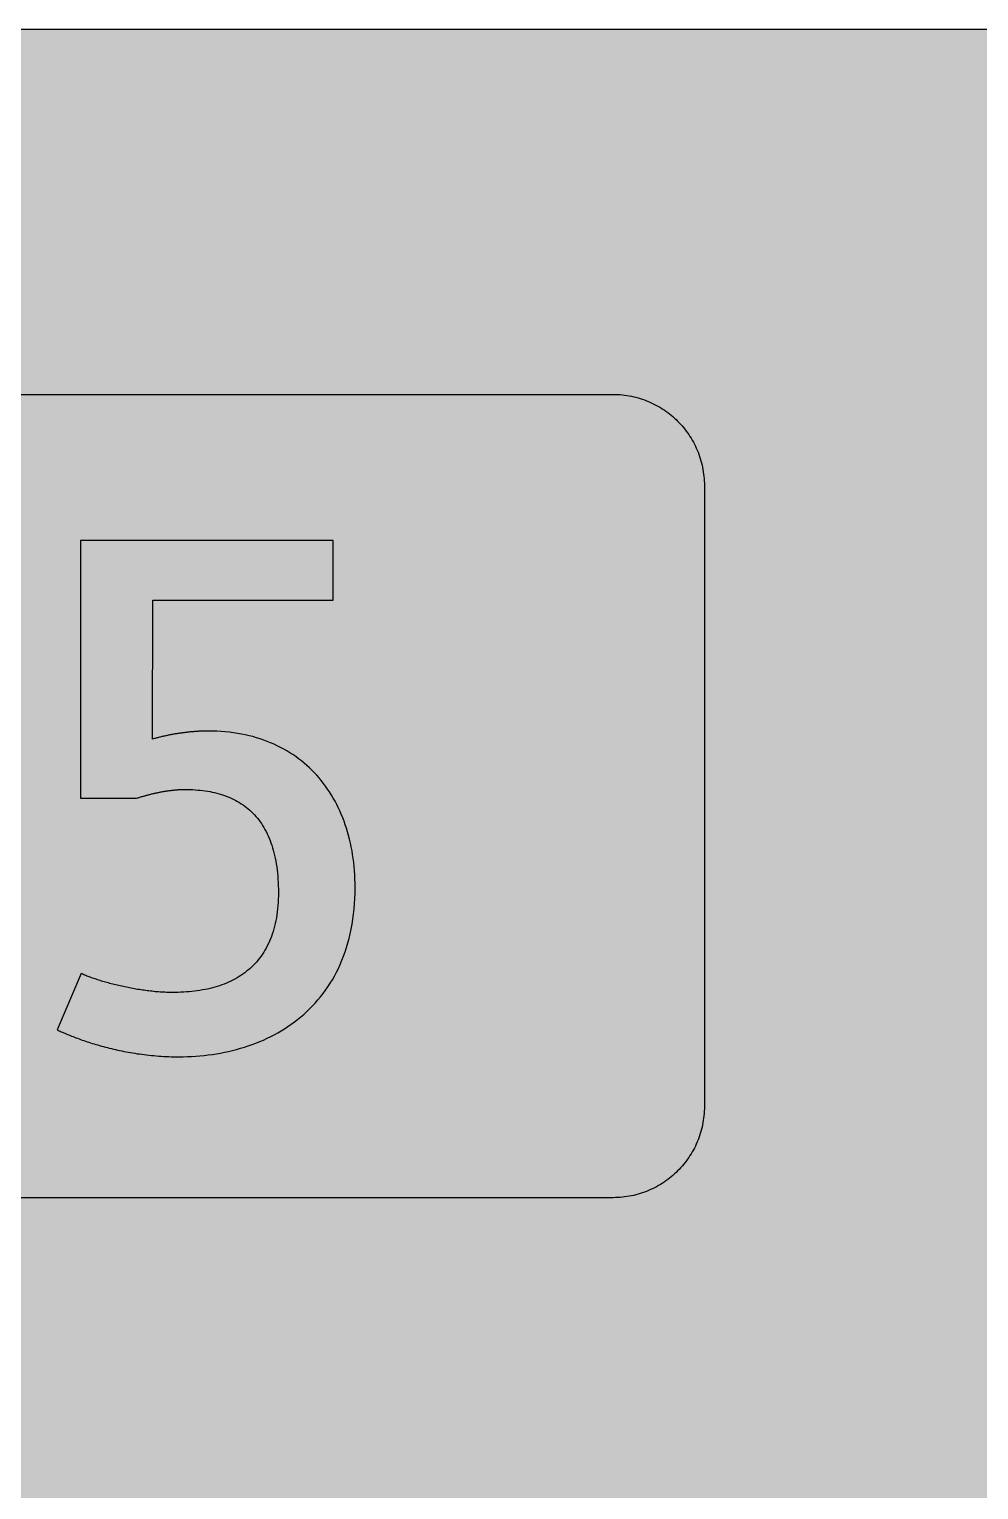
# Model space of a CAD drawing. Header units: millimetres. Extents: x 0 to 183, y 0 to 141.
# Drawn here: x 91.8 to 137.7, y 70.6 to 141.2 of the extents above; entities that cross this region are included whole.
import ezdxf

# ---------------------------------------------------------------- set-up
doc = ezdxf.new("R2010")
doc.units = ezdxf.units.MM

msp = doc.modelspace()

# ---------------------------------------------------------------- hatches: boundary and pattern name
for color, points in [(254, [(14.1633, 0.0536), (13.9878, 0.0533), (13.8125, 0.0559), (13.6373, 0.061), (13.462, 0.0686), (13.2893, 0.0787), (13.114, 0.0914), (12.9413, 0.1041), (12.7686, 0.1219), (12.5959, 0.1397), (12.4231, 0.16), (12.2504, 0.1829), (12.0777, 0.2057), (11.9075, 0.2337), (11.7373, 0.2616), (11.5672, 0.2921), (11.397, 0.3251), (11.2268, 0.3607), (11.0592, 0.3988), (10.8915, 0.4369), (10.7239, 0.4775), (10.5562, 0.5207), (10.3886, 0.5664), (10.2235, 0.6121), (10.0584, 0.6629), (9.8933, 0.7137), (9.7307, 0.7671), (9.5682, 0.8204), (9.4056, 0.8788), (9.2431, 0.9373), (9.083, 0.9982), (8.923, 1.0617), (8.763, 1.1252), (8.6055, 1.1938), (8.4455, 1.2624), (8.2906, 1.331), (8.1331, 1.4046), (7.9781, 1.4783), (7.8232, 1.5545), (7.6708, 1.6332), (7.5184, 1.7145), (7.366, 1.7958), (7.2161, 1.8796), (7.0663, 1.966), (6.919, 2.0523), (6.7716, 2.1438), (6.6243, 2.2352), (6.4795, 2.3266), (6.3348, 2.4232), (6.19, 2.5197), (6.0477, 2.6187), (5.908, 2.7178), (5.7683, 2.8194), (5.6286, 2.9235), (5.4915, 3.0302), (5.3543, 3.1369), (5.2197, 3.2461), (5.0851, 3.3579), (4.953, 3.4722), (4.8209, 3.5865), (4.6914, 3.7033), (4.5644, 3.8202), (4.4348, 3.9395), (4.3104, 4.0615), (4.1859, 4.1859), (4.0615, 4.3104), (3.9395, 4.4348), (3.8202, 4.5618), (3.7033, 4.6914), (3.5865, 4.8209), (3.4722, 4.953), (3.3579, 5.0851), (3.2487, 5.2197), (3.1369, 5.3543), (3.0302, 5.4915), (2.9235, 5.6286), (2.8194, 5.7683), (2.7178, 5.908), (2.6187, 6.0477), (2.5197, 6.19), (2.4232, 6.3348), (2.3266, 6.477), (2.2352, 6.6243), (2.1438, 6.7691), (2.0523, 6.919), (1.966, 7.0663), (1.8796, 7.2161), (1.7958, 7.366), (1.7145, 7.5184), (1.6332, 7.6708), (1.5545, 7.8232), (1.4783, 7.9781), (1.4046, 8.1331), (1.331, 8.2906), (1.2598, 8.4455), (1.1913, 8.603), (1.1252, 8.763), (1.0592, 8.923), (0.9982, 9.083), (0.9373, 9.2431), (0.8763, 9.4056), (0.8204, 9.5682), (0.7645, 9.7307), (0.7112, 9.8933), (0.6604, 10.0584), (0.6121, 10.2235), (0.5639, 10.3911), (0.5207, 10.5562), (0.4775, 10.7239), (0.4343, 10.8915), (0.3962, 11.0592), (0.3607, 11.2268), (0.3251, 11.397), (0.2921, 11.5672), (0.2616, 11.7373), (0.2311, 11.9075), (0.2057, 12.0802), (0.1803, 12.2504), (0.1575, 12.4231), (0.1372, 12.5959), (0.1194, 12.7686), (0.1041, 12.9413), (0.0889, 13.1166), (0.0787, 13.2893), (0.0686, 13.4645), (0.061, 13.6373), (0.0559, 13.8125), (0.0508, 13.9878), (0.0508, 14.163), (0.0522, 127.0536), (0.0508, 127.2286), (0.0559, 127.4039), (0.061, 127.5766), (0.0686, 127.7518), (0.0787, 127.9271), (0.0889, 128.0998), (0.1041, 128.2725), (0.1194, 128.4478), (0.1372, 128.6205), (0.1575, 128.7907), (0.1803, 128.9634), (0.2057, 129.1361), (0.2311, 129.3063), (0.2616, 129.4765), (0.2921, 129.6467), (0.3251, 129.8169), (0.3607, 129.987), (0.3962, 130.1547), (0.4343, 130.3249), (0.4775, 130.49), (0.5207, 130.6576), (0.5639, 130.8252), (0.6121, 130.9903), (0.6604, 131.1554), (0.7112, 131.3205), (0.7645, 131.4831), (0.8204, 131.6482), (0.8763, 131.8082), (0.9373, 131.9708), (0.9982, 132.1308), (1.0592, 132.2934), (1.1252, 132.4508), (1.1913, 132.6109), (1.2598, 132.7683), (1.331, 132.9258), (1.4046, 133.0808), (1.4783, 133.2357), (1.5545, 133.3906), (1.6332, 133.543), (1.7145, 133.6954), (1.7958, 133.8478), (1.8796, 133.9977), (1.966, 134.1476), (2.0523, 134.2974), (2.1438, 134.4447), (2.2352, 134.5895), (2.3266, 134.7368), (2.4232, 134.8791), (2.5197, 135.0239), (2.6187, 135.1661), (2.7178, 135.3058), (2.8194, 135.4455), (2.9235, 135.5852), (3.0302, 135.7224), (3.1369, 135.8595), (3.2487, 135.9941), (3.3579, 136.1288), (3.4722, 136.2608), (3.5865, 136.3929), (3.7033, 136.5225), (3.8202, 136.652), (3.9395, 136.779), (4.0615, 136.9035), (4.1859, 137.0305), (4.3104, 137.1524), (4.4348, 137.2743), (4.5644, 137.3937), (4.6914, 137.5131), (4.8209, 137.6274), (4.953, 137.7442), (5.0851, 137.856), (5.2197, 137.9677), (5.3543, 138.0769), (5.4915, 138.1836), (5.6286, 138.2903), (5.7683, 138.3944), (5.908, 138.496), (6.0477, 138.5976), (6.19, 138.6942), (6.3348, 138.7932), (6.4795, 138.8872), (6.6243, 138.9812), (6.7716, 139.0726), (6.919, 139.1615), (7.0663, 139.2479), (7.2161, 139.3342), (7.366, 139.4181), (7.5184, 139.5019), (7.6708, 139.5806), (7.8232, 139.6594), (7.9781, 139.7356), (8.1331, 139.8092), (8.2906, 139.8829), (8.4455, 139.954), (8.6055, 140.0226), (8.763, 140.0886), (8.923, 140.1547), (9.083, 140.2182), (9.2431, 140.2791), (9.4056, 140.3375), (9.5682, 140.3934), (9.7307, 140.4493), (9.8933, 140.5026), (10.0584, 140.5534), (10.2235, 140.6017), (10.3886, 140.65), (10.5562, 140.6957), (10.7239, 140.7389), (10.8915, 140.7795), (11.0592, 140.8176), (11.2268, 140.8557), (11.397, 140.8887), (11.5672, 140.9217), (11.7373, 140.9522), (11.9075, 140.9827), (12.0777, 141.0081), (12.2504, 141.0335), (12.4231, 141.0564), (12.5959, 141.0767), (12.7686, 141.0945), (12.9413, 141.1097), (13.114, 141.1249), (13.2893, 141.1376), (13.462, 141.1453), (13.6373, 141.1529), (13.8125, 141.158), (13.9878, 141.163), (14.163, 141.163), (169.3855, 141.1647), (169.5602, 141.163), (169.7355, 141.158), (169.9108, 141.1529), (170.0835, 141.1453), (170.2587, 141.1376), (170.4315, 141.1249), (170.6067, 141.1097), (170.7794, 141.0945), (170.9522, 141.0767), (171.1249, 141.0564), (171.2976, 141.0335), (171.4678, 141.0081), (171.6405, 140.9827), (171.8107, 140.9522), (171.9809, 140.9217), (172.151, 140.8887), (172.3187, 140.8557), (172.4889, 140.8176), (172.6565, 140.7795), (172.8241, 140.7389), (172.9918, 140.6957), (173.1569, 140.65), (173.3245, 140.6017), (173.4896, 140.5534), (173.6522, 140.5026), (173.8173, 140.4493), (173.9798, 140.3934), (174.1424, 140.3375), (174.305, 140.2791), (174.465, 140.2182), (174.625, 140.1547), (174.785, 140.0886), (174.9425, 140.0226), (175.1025, 139.954), (175.2575, 139.8829), (175.4149, 139.8092), (175.5699, 139.7356), (175.7248, 139.6594), (175.8772, 139.5806), (176.0296, 139.5019), (176.182, 139.4181), (176.3319, 139.3342), (176.4817, 139.2479), (176.6291, 139.1615), (176.7764, 139.0726), (176.9237, 138.9812), (177.0685, 138.8872), (177.2133, 138.7932), (177.358, 138.6942), (177.5003, 138.5976), (177.64, 138.496), (177.7797, 138.3944), (177.9194, 138.2903), (178.0565, 138.1836), (178.1937, 138.0769), (178.3283, 137.9677), (178.4629, 137.856), (178.595, 137.7442), (178.7271, 137.6274), (178.8566, 137.5131), (178.9836, 137.3937), (179.1132, 137.2743), (179.2376, 137.1524), (179.3621, 137.0305), (179.4866, 136.9035), (179.6085, 136.779), (179.7279, 136.652), (179.8447, 136.5225), (179.9615, 136.3929), (180.0758, 136.2608), (180.1901, 136.1288), (180.2994, 135.9941), (180.4111, 135.8595), (180.5178, 135.7224), (180.6245, 135.5852), (180.7261, 135.4455), (180.8302, 135.3058), (180.9293, 135.1661), (181.0283, 135.0239), (181.1249, 134.8791), (181.2214, 134.7368), (181.3128, 134.5895), (181.4043, 134.4447), (181.4957, 134.2974), (181.5821, 134.1476), (181.6684, 133.9977), (181.7522, 133.8478), (181.8335, 133.6954), (181.9148, 133.543), (181.991, 133.3906), (182.0697, 133.2357), (182.1434, 133.0808), (182.2145, 132.9258), (182.2856, 132.7683), (182.3542, 132.6109), (182.4228, 132.4508), (182.4863, 132.2934), (182.5498, 132.1308), (182.6108, 131.9708), (182.6692, 131.8082), (182.7276, 131.6482), (182.7809, 131.4831), (182.8343, 131.3205), (182.8851, 131.1554), (182.9359, 130.9903), (182.9816, 130.8252), (183.0273, 130.6576), (183.0705, 130.49), (183.1111, 130.3249), (183.1492, 130.1547), (183.1873, 129.987), (183.2229, 129.8169), (183.2559, 129.6467), (183.2864, 129.4765), (183.3143, 129.3063), (183.3397, 129.1361), (183.3651, 128.9634), (183.388, 128.7907), (183.4083, 128.6205), (183.4261, 128.4478), (183.4413, 128.2725), (183.4566, 128.0998), (183.4693, 127.9271), (183.4769, 127.7518), (183.4845, 127.5766), (183.4921, 127.4039), (183.4947, 127.2286), (183.4947, 127.0533), (183.4967, 14.1647), (183.4947, 13.9878), (183.4921, 13.8125), (183.4845, 13.6373), (183.4769, 13.4645), (183.4693, 13.2893), (183.4566, 13.1166), (183.4413, 12.9413), (183.4261, 12.7686), (183.4083, 12.5959), (183.388, 12.4231), (183.3651, 12.2504), (183.3397, 12.0802), (183.3143, 11.9075), (183.2864, 11.7373), (183.2559, 11.5672), (183.2229, 11.397), (183.1873, 11.2268), (183.1492, 11.0592), (183.1111, 10.8915), (183.0705, 10.7239), (183.0273, 10.5562), (182.9816, 10.3911), (182.9359, 10.2235), (182.8851, 10.0584), (182.8343, 9.8933), (182.7809, 9.7307), (182.7276, 9.5682), (182.6692, 9.4056), (182.6108, 9.2431), (182.5498, 9.083), (182.4863, 8.923), (182.4228, 8.763), (182.3542, 8.603), (182.2856, 8.4455), (182.2145, 8.2906), (182.1434, 8.1331), (182.0697, 7.9781), (181.991, 7.8232), (181.9148, 7.6708), (181.8335, 7.5184), (181.7522, 7.366), (181.6684, 7.2161), (181.5821, 7.0663), (181.4957, 6.919), (181.4043, 6.7691), (181.3128, 6.6243), (181.2214, 6.477), (181.1249, 6.3348), (181.0283, 6.19), (180.9293, 6.0477), (180.8302, 5.908), (180.7261, 5.7683), (180.6245, 5.6286), (180.5178, 5.4915), (180.4111, 5.3543), (180.2994, 5.2197), (180.1901, 5.0851), (180.0758, 4.953), (179.9615, 4.8209), (179.8447, 4.6914), (179.7279, 4.5618), (179.6085, 4.4348), (179.4866, 4.3104), (179.3621, 4.1859), (179.2376, 4.0615), (179.1132, 3.9395), (178.9836, 3.8202), (178.8566, 3.7033), (178.7271, 3.5865), (178.595, 3.4722), (178.4629, 3.3579), (178.3283, 3.2461), (178.1937, 3.1369), (178.0565, 3.0302), (177.9194, 2.9235), (177.7797, 2.8194), (177.64, 2.7178), (177.5003, 2.6187), (177.358, 2.5197), (177.2133, 2.4232), (177.0685, 2.3266), (176.9237, 2.2352), (176.7764, 2.1438), (176.6291, 2.0523), (176.4817, 1.966), (176.3319, 1.8796), (176.182, 1.7958), (176.0296, 1.7145), (175.8772, 1.6332), (175.7248, 1.5545), (175.5699, 1.4783), (175.4149, 1.4046), (175.2575, 1.331), (175.1025, 1.2624), (174.9425, 1.1938), (174.785, 1.1252), (174.625, 1.0617), (174.465, 0.9982), (174.305, 0.9373), (174.1424, 0.8788), (173.9798, 0.8204), (173.8173, 0.7671), (173.6522, 0.7137), (173.4896, 0.6629), (173.3245, 0.6121), (173.1569, 0.5664), (172.9918, 0.5207), (172.8241, 0.4775), (172.6565, 0.4369), (172.4889, 0.3988), (172.3187, 0.3607), (172.151, 0.3251), (171.9809, 0.2921), (171.8107, 0.2616), (171.6405, 0.2337), (171.4678, 0.2057), (171.2976, 0.1829), (171.1249, 0.16), (170.9522, 0.1397), (170.7794, 0.1219), (170.6067, 0.1041), (170.4315, 0.0914), (170.2587, 0.0787), (170.0835, 0.0686), (169.9108, 0.061), (169.7355, 0.0559), (169.5602, 0.0533), (169.385, 0.0533)]), (144, [(63.5522, 84.7203), (63.4365, 84.7217), (63.3247, 84.7242), (63.213, 84.7319), (63.1012, 84.742), (62.9895, 84.7547), (62.8802, 84.77), (62.771, 84.7877), (62.6618, 84.8081), (62.5551, 84.8309), (62.4484, 84.8589), (62.3443, 84.8868), (62.2402, 84.9173), (62.136, 84.9503), (62.0344, 84.9859), (61.9354, 85.024), (61.8338, 85.0646), (61.7372, 85.1078), (61.6382, 85.1535), (61.5442, 85.2018), (61.4502, 85.25), (61.3562, 85.3034), (61.2648, 85.3567), (61.1734, 85.4126), (61.0845, 85.471), (60.9981, 85.532), (60.9117, 85.5955), (60.8279, 85.659), (60.7466, 85.725), (60.6654, 85.7936), (60.5866, 85.8647), (60.5079, 85.9358), (60.4342, 86.0095), (60.358, 86.0857), (60.2869, 86.1644), (60.2158, 86.2432), (60.1472, 86.3244), (60.0812, 86.4057), (60.0177, 86.4895), (59.9542, 86.5759), (59.8957, 86.6623), (59.8373, 86.7512), (59.7789, 86.8426), (59.7256, 86.934), (59.6748, 87.0255), (59.624, 87.1195), (59.5757, 87.216), (59.53, 87.3125), (59.4868, 87.4116), (59.4462, 87.5106), (59.4081, 87.6122), (59.3725, 87.7138), (59.3395, 87.818), (59.309, 87.9221), (59.2811, 88.0262), (59.2531, 88.1329), (59.2303, 88.2396), (59.2099, 88.3488), (59.1922, 88.458), (59.1769, 88.5673), (59.1642, 88.6765), (59.1541, 88.7882), (59.1464, 88.9025), (59.1439, 89.0143), (59.1414, 89.1286), (59.1425, 119.1161), (59.1439, 119.2276), (59.1464, 119.3419), (59.1541, 119.4537), (59.1642, 119.5654), (59.1769, 119.6772), (59.1922, 119.7864), (59.2099, 119.8956), (59.2303, 120.0023), (59.2531, 120.1115), (59.2811, 120.2157), (59.309, 120.3223), (59.3395, 120.4265), (59.3725, 120.5281), (59.4081, 120.6297), (59.4462, 120.7313), (59.4868, 120.8303), (59.53, 120.9294), (59.5757, 121.0259), (59.624, 121.1224), (59.6748, 121.2164), (59.7256, 121.3104), (59.7789, 121.4018), (59.8373, 121.4907), (59.8957, 121.5796), (59.9542, 121.6685), (60.0177, 121.7524), (60.0812, 121.8362), (60.1472, 121.92), (60.2158, 122.0013), (60.2869, 122.08), (60.358, 122.1562), (60.4342, 122.2324), (60.5079, 122.3061), (60.5866, 122.3797), (60.6654, 122.4483), (60.7466, 122.5169), (60.8279, 122.5829), (60.9117, 122.649), (60.9981, 122.7099), (61.0845, 122.7709), (61.1734, 122.8293), (61.2648, 122.8852), (61.3562, 122.9411), (61.4502, 122.9919), (61.5442, 123.0427), (61.6382, 123.0884), (61.7372, 123.1341), (61.8338, 123.1773), (61.9354, 123.2179), (62.0344, 123.256), (62.136, 123.2916), (62.2402, 123.3272), (62.3443, 123.3576), (62.4484, 123.3856), (62.5551, 123.411), (62.6618, 123.4338), (62.771, 123.4567), (62.8802, 123.4745), (62.9895, 123.4897), (63.1012, 123.5024), (63.213, 123.5126), (63.3247, 123.5177), (63.4365, 123.5227), (63.5508, 123.5253), (119.9967, 123.5258), (120.109, 123.5227), (120.2233, 123.5177), (120.335, 123.5126), (120.4468, 123.5024), (120.556, 123.4897), (120.6678, 123.4745), (120.777, 123.4567), (120.8837, 123.4338), (120.9929, 123.411), (121.097, 123.3856), (121.2037, 123.3576), (121.3079, 123.3272), (121.4095, 123.2916), (121.5111, 123.256), (121.6127, 123.2179), (121.7117, 123.1773), (121.8108, 123.1341), (121.9073, 123.0884), (122.0038, 123.0427), (122.0978, 122.9919), (122.1918, 122.9411), (122.2832, 122.8852), (122.3721, 122.8293), (122.461, 122.7709), (122.5474, 122.7099), (122.6337, 122.649), (122.7176, 122.5829), (122.8014, 122.5169), (122.8827, 122.4483), (122.9614, 122.3797), (123.0376, 122.3061), (123.1138, 122.2324), (123.1875, 122.1562), (123.2611, 122.08), (123.3297, 122.0013), (123.3983, 121.92), (123.4643, 121.8362), (123.5304, 121.7524), (123.5913, 121.6685), (123.6523, 121.5796), (123.7107, 121.4907), (123.7666, 121.4018), (123.8199, 121.3104), (123.8733, 121.2164), (123.9241, 121.1224), (123.9698, 121.0259), (124.0155, 120.9294), (124.0587, 120.8303), (124.0993, 120.7313), (124.1374, 120.6297), (124.173, 120.5281), (124.206, 120.4265), (124.239, 120.3223), (124.267, 120.2157), (124.2924, 120.1115), (124.3152, 120.0023), (124.3355, 119.8956), (124.3533, 119.7864), (124.3686, 119.6772), (124.3813, 119.5654), (124.3914, 119.4537), (124.399, 119.3419), (124.4041, 119.2276), (124.4041, 119.1158), (124.4064, 89.13), (124.4041, 89.0143), (124.399, 88.9025), (124.3914, 88.7882), (124.3813, 88.6765), (124.3686, 88.5673), (124.3533, 88.458), (124.3355, 88.3488), (124.3152, 88.2396), (124.2924, 88.1329), (124.267, 88.0262), (124.239, 87.9221), (124.206, 87.818), (124.173, 87.7138), (124.1374, 87.6122), (124.0993, 87.5106), (124.0587, 87.4116), (124.0155, 87.3125), (123.9698, 87.216), (123.9241, 87.1195), (123.8733, 87.0255), (123.8199, 86.934), (123.7666, 86.8426), (123.7107, 86.7512), (123.6523, 86.6623), (123.5913, 86.5759), (123.5304, 86.4895), (123.4643, 86.4057), (123.3983, 86.3244), (123.3297, 86.2432), (123.2611, 86.1644), (123.1875, 86.0857), (123.1138, 86.0095), (123.0376, 85.9358), (122.9614, 85.8647), (122.8827, 85.7936), (122.8014, 85.725), (122.7176, 85.659), (122.6337, 85.5955), (122.5474, 85.532), (122.461, 85.471), (122.3721, 85.4126), (122.2832, 85.3567), (122.1918, 85.3034), (122.0978, 85.25), (122.0038, 85.2018), (121.9073, 85.1535), (121.8108, 85.1078), (121.7117, 85.0646), (121.6127, 85.024), (121.5111, 84.9859), (121.4095, 84.9503), (121.3079, 84.9173), (121.2037, 84.8868), (121.097, 84.8589), (120.9929, 84.8309), (120.8837, 84.8081), (120.777, 84.7877), (120.6678, 84.77), (120.556, 84.7547), (120.4468, 84.742), (120.335, 84.7319), (120.2233, 84.7242), (120.109, 84.7217), (119.9947, 84.7192)]), (254, [(106.4867, 113.5761), (106.4867, 116.4689), (94.2799, 116.4689), (94.2799, 104.0169), (96.9959, 104.0169), (97.0356, 104.0282), (97.0763, 104.0409), (97.1169, 104.0536), (97.1575, 104.0663), (97.1982, 104.079), (97.2388, 104.0917), (97.2795, 104.1044), (97.3201, 104.1146), (97.3607, 104.1273), (97.4014, 104.1375), (97.4395, 104.1476), (97.4801, 104.1603), (97.5182, 104.1705), (97.5589, 104.1806), (97.597, 104.1908), (97.6351, 104.201), (97.6757, 104.2111), (97.7138, 104.2213), (97.7519, 104.2289), (97.79, 104.2391), (97.8281, 104.2467), (97.8662, 104.2568), (97.9043, 104.2645), (97.9424, 104.2746), (97.9805, 104.2822), (98.0161, 104.2899), (98.0542, 104.2975), (98.0923, 104.3051), (98.1278, 104.3127), (98.1659, 104.3203), (98.2015, 104.3254), (98.237, 104.333), (98.2751, 104.3407), (98.3107, 104.3457), (98.3463, 104.3508), (98.3818, 104.3584), (98.4174, 104.3635), (98.4529, 104.3686), (98.4885, 104.3737), (98.5241, 104.3788), (98.5596, 104.3838), (98.5952, 104.3889), (98.6282, 104.394), (98.6638, 104.3965), (98.6993, 104.4016), (98.7323, 104.4042), (98.7654, 104.4092), (98.8009, 104.4118), (98.8339, 104.4143), (98.867, 104.4194), (98.9025, 104.4219), (98.9355, 104.4245), (98.9686, 104.427), (99.0016, 104.4296), (99.0346, 104.4296), (99.0676, 104.4321), (99.1006, 104.4346), (99.1311, 104.4346), (99.1641, 104.4372), (99.1972, 104.4372), (99.2276, 104.4372), (99.2607, 104.4372), (99.2911, 104.4397), (99.3242, 104.4397), (99.4512, 104.4372), (99.5782, 104.4346), (99.7052, 104.4296), (99.8271, 104.4219), (99.949, 104.4118), (100.0709, 104.4016), (100.1903, 104.3864), (100.3071, 104.3711), (100.424, 104.3534), (100.5383, 104.333), (100.65, 104.3102), (100.7618, 104.2848), (100.871, 104.2568), (100.9802, 104.2289), (101.0869, 104.1959), (101.1911, 104.1629), (101.2927, 104.1248), (101.3943, 104.0867), (101.4933, 104.046), (101.5898, 104.0028), (101.6864, 103.9571), (101.7803, 103.9089), (101.8718, 103.8581), (101.9607, 103.8047), (102.0496, 103.7488), (102.1359, 103.6904), (102.2198, 103.6295), (102.3036, 103.566), (102.3849, 103.4999), (102.4636, 103.4313), (102.5398, 103.3602), (102.6135, 103.2866), (102.6871, 103.2104), (102.7557, 103.1316), (102.8243, 103.0503), (102.8929, 102.9665), (102.9564, 102.8802), (103.0173, 102.7913), (103.0783, 102.6998), (103.1367, 102.6033), (103.1926, 102.5068), (103.2459, 102.4052), (103.2967, 102.3036), (103.3475, 102.1969), (103.3932, 102.0877), (103.439, 101.9759), (103.4796, 101.8616), (103.5202, 101.7448), (103.5583, 101.6254), (103.5939, 101.5009), (103.6269, 101.3739), (103.6574, 101.2469), (103.6879, 101.1149), (103.7133, 100.9802), (103.7361, 100.8405), (103.759, 100.7008), (103.7768, 100.5561), (103.7946, 100.4087), (103.8073, 100.2589), (103.82, 100.1065), (103.8276, 99.9515), (103.8352, 99.7915), (103.8377, 99.629), (103.8403, 99.4639), (103.8377, 99.2988), (103.8327, 99.1387), (103.825, 98.9813), (103.8149, 98.8289), (103.7996, 98.6765), (103.7844, 98.5291), (103.7641, 98.3844), (103.7412, 98.2421), (103.7158, 98.105), (103.6879, 97.9703), (103.6549, 97.8383), (103.6218, 97.7087), (103.5837, 97.5817), (103.5456, 97.4573), (103.5025, 97.3379), (103.4567, 97.221), (103.4085, 97.1067), (103.3577, 96.995), (103.3043, 96.8858), (103.251, 96.7791), (103.1926, 96.6775), (103.1316, 96.5759), (103.0681, 96.4794), (103.0021, 96.3854), (102.9335, 96.2914), (102.8649, 96.2025), (102.7913, 96.1161), (102.7151, 96.0323), (102.6389, 95.951), (102.5601, 95.8723), (102.4763, 95.7986), (102.3925, 95.725), (102.3061, 95.6539), (102.2172, 95.5853), (102.1283, 95.5192), (102.0343, 95.4583), (101.9404, 95.3973), (101.8438, 95.3389), (101.7448, 95.283), (101.6457, 95.2297), (101.5416, 95.1789), (101.4374, 95.1306), (101.3308, 95.0849), (101.2241, 95.0417), (101.1149, 95.0011), (101.0031, 94.9604), (100.8888, 94.9249), (100.7745, 94.8893), (100.6577, 94.8588), (100.5383, 94.8284), (100.4189, 94.8004), (100.297, 94.775), (100.1725, 94.7522), (100.0481, 94.7293), (99.9236, 94.7115), (99.7941, 94.6937), (99.6645, 94.6785), (99.535, 94.6658), (99.4029, 94.6556), (99.2708, 94.6455), (99.1362, 94.6404), (98.999, 94.6353), (98.8619, 94.6328), (98.7247, 94.6302), (98.6511, 94.6302), (98.5774, 94.6328), (98.5037, 94.6353), (98.4301, 94.6379), (98.3539, 94.6404), (98.2777, 94.6429), (98.2015, 94.648), (98.1253, 94.6531), (98.0491, 94.6582), (97.9729, 94.6658), (97.8967, 94.6709), (97.8179, 94.6785), (97.7417, 94.6887), (97.663, 94.6963), (97.5868, 94.7064), (97.5081, 94.7141), (97.4319, 94.7242), (97.3531, 94.7369), (97.2744, 94.7471), (97.1982, 94.7598), (97.1194, 94.7699), (97.0432, 94.7826), (96.9645, 94.7953), (96.8883, 94.8106), (96.8121, 94.8233), (96.7334, 94.8385), (96.6572, 94.8538), (96.581, 94.869), (96.5048, 94.8842), (96.4311, 94.8995), (96.3549, 94.9147), (96.2812, 94.9325), (96.2076, 94.9477), (96.1339, 94.9655), (96.0603, 94.9833), (95.9866, 95.0011), (95.9155, 95.0189), (95.8444, 95.0366), (95.7732, 95.0544), (95.7021, 95.0722), (95.6335, 95.0925), (95.565, 95.1103), (95.4964, 95.1306), (95.4303, 95.1484), (95.3643, 95.1687), (95.2983, 95.1865), (95.2348, 95.2068), (95.1713, 95.2271), (95.1103, 95.2475), (95.0468, 95.2678), (94.9884, 95.2881), (94.9274, 95.3084), (94.8715, 95.3262), (94.8131, 95.3465), (94.7572, 95.3668), (94.7039, 95.3872), (94.6506, 95.4075), (94.5972, 95.4278), (94.5464, 95.4481), (94.4982, 95.4684), (94.4499, 95.4888), (94.4042, 95.5091), (94.3585, 95.5294), (94.3153, 95.5497), (93.1513, 92.8342), (93.2002, 92.8091), (93.2536, 92.7862), (93.3069, 92.7608), (93.3602, 92.7354), (93.4187, 92.7125), (93.4771, 92.6871), (93.5355, 92.6617), (93.5965, 92.6338), (93.66, 92.6084), (93.7235, 92.583), (93.7895, 92.5551), (93.8581, 92.5297), (93.9267, 92.5017), (93.9952, 92.4738), (94.0664, 92.4484), (94.14, 92.4204), (94.2137, 92.3925), (94.2899, 92.3646), (94.3661, 92.3366), (94.4448, 92.3112), (94.5261, 92.2833), (94.6048, 92.2553), (94.6887, 92.2299), (94.7725, 92.202), (94.8563, 92.1741), (94.9427, 92.1487), (95.0316, 92.1233), (95.1205, 92.0953), (95.2094, 92.0699), (95.3008, 92.0445), (95.3922, 92.0191), (95.4862, 91.9937), (95.5827, 91.9683), (95.6767, 91.9455), (95.7758, 91.9201), (95.8723, 91.8972), (95.9714, 91.8743), (96.073, 91.8515), (96.1746, 91.8312), (96.2787, 91.8083), (96.3803, 91.788), (96.487, 91.7677), (96.5937, 91.7473), (96.7003, 91.7296), (96.807, 91.7118), (96.9162, 91.694), (97.028, 91.6762), (97.1372, 91.661), (97.249, 91.6457), (97.3633, 91.6305), (97.4776, 91.6178), (97.5919, 91.6051), (97.7087, 91.5924), (97.8256, 91.5822), (97.9424, 91.5721), (98.0618, 91.5619), (98.1812, 91.5543), (98.3005, 91.5467), (98.4225, 91.5416), (98.5444, 91.5365), (98.6663, 91.5314), (98.7908, 91.5289), (98.9152, 91.5264), (99.0422, 91.5264), (99.2454, 91.5289), (99.4461, 91.534), (99.6493, 91.5416), (99.8525, 91.5543), (100.0531, 91.5695), (100.2538, 91.5899), (100.4545, 91.6127), (100.6526, 91.6407), (100.8507, 91.6711), (101.0463, 91.7067), (101.2419, 91.7448), (101.4374, 91.7854), (101.6305, 91.8312), (101.821, 91.882), (102.0115, 91.9353), (102.1994, 91.9912), (102.3874, 92.0521), (102.5728, 92.1182), (102.7557, 92.1868), (102.936, 92.2604), (103.1138, 92.3366), (103.2916, 92.4179), (103.4669, 92.5017), (103.6396, 92.5906), (103.8073, 92.6846), (103.9749, 92.7811), (104.14, 92.8802), (104.3026, 92.9869), (104.46, 93.0961), (104.6175, 93.2104), (104.7699, 93.3272), (104.9198, 93.4491), (105.0671, 93.5761), (105.2093, 93.7057), (105.349, 93.8403), (105.4862, 93.98), (105.6208, 94.1222), (105.7504, 94.2696), (105.8748, 94.422), (105.9967, 94.5794), (106.1161, 94.7395), (106.2304, 94.9046), (106.3396, 95.0747), (106.4463, 95.25), (106.5479, 95.4278), (106.6444, 95.6107), (106.7384, 95.7986), (106.8248, 95.9917), (106.9086, 96.1898), (106.9873, 96.3905), (107.061, 96.5962), (107.1321, 96.807), (107.1956, 97.0229), (107.254, 97.2439), (107.3074, 97.47), (107.3556, 97.6986), (107.3988, 97.9348), (107.4369, 98.1735), (107.4699, 98.4174), (107.4953, 98.6663), (107.5157, 98.9203), (107.5309, 99.1794), (107.5411, 99.4435), (107.5436, 99.7128), (107.5411, 99.916), (107.536, 100.1192), (107.5258, 100.3198), (107.5131, 100.518), (107.4979, 100.7135), (107.4776, 100.9091), (107.4522, 101.1022), (107.4242, 101.2927), (107.3937, 101.4806), (107.3582, 101.666), (107.3175, 101.8515), (107.2769, 102.0318), (107.2312, 102.2121), (107.1804, 102.3899), (107.127, 102.5652), (107.0712, 102.7379), (107.0102, 102.9056), (106.9467, 103.0732), (106.8781, 103.2383), (106.8095, 103.4009), (106.7333, 103.5609), (106.6571, 103.7184), (106.5759, 103.8708), (106.4895, 104.0232), (106.4031, 104.1705), (106.3117, 104.3178), (106.2152, 104.46), (106.1187, 104.5997), (106.0171, 104.7344), (105.9104, 104.869), (105.8037, 104.9985), (105.6919, 105.1255), (105.5776, 105.25), (105.4583, 105.3719), (105.3363, 105.4887), (105.2119, 105.603), (105.0849, 105.7148), (104.9528, 105.8215), (104.8182, 105.9256), (104.681, 106.0247), (104.5388, 106.1212), (104.3965, 106.2152), (104.2492, 106.3041), (104.0968, 106.3904), (103.9444, 106.4743), (103.7869, 106.5505), (103.6295, 106.6267), (103.4644, 106.6952), (103.2993, 106.7638), (103.1316, 106.8248), (102.9589, 106.8832), (102.7836, 106.9391), (102.6058, 106.9899), (102.4255, 107.0356), (102.2401, 107.0788), (102.0547, 107.1169), (101.8642, 107.1499), (101.6711, 107.1778), (101.4755, 107.2032), (101.2749, 107.2236), (101.0742, 107.2413), (100.871, 107.2515), (100.6627, 107.2591), (100.4519, 107.2617), (100.4113, 107.2617), (100.3732, 107.2617), (100.3325, 107.2591), (100.2919, 107.2591), (100.2513, 107.2591), (100.2106, 107.2566), (100.17, 107.2566), (100.1293, 107.254), (100.0887, 107.2515), (100.0455, 107.2515), (100.0049, 107.249), (99.9642, 107.2464), (99.9211, 107.2439), (99.8804, 107.2413), (99.8372, 107.2388), (99.7966, 107.2337), (99.7534, 107.2312), (99.7102, 107.2286), (99.6696, 107.2236), (99.6264, 107.221), (99.5832, 107.2159), (99.5401, 107.2134), (99.4994, 107.2083), (99.4562, 107.2032), (99.4131, 107.1982), (99.3699, 107.1931), (99.3267, 107.188), (99.2835, 107.1829), (99.2403, 107.1778), (99.1972, 107.1728), (99.154, 107.1651), (99.1108, 107.1601), (99.0702, 107.1524), (99.027, 107.1474), (98.9838, 107.1397), (98.9406, 107.1321), (98.8974, 107.127), (98.8543, 107.1194), (98.8111, 107.1118), (98.7679, 107.1042), (98.7247, 107.0966), (98.6841, 107.0889), (98.6409, 107.0813), (98.5977, 107.0712), (98.5545, 107.0635), (98.5139, 107.0559), (98.4707, 107.0458), (98.4275, 107.0381), (98.3869, 107.028), (98.3437, 107.0204), (98.3031, 107.0102), (98.2599, 107), (98.2193, 106.9899), (98.1761, 106.9797), (98.1354, 106.9696), (98.0948, 106.9594), (98.0542, 106.9492), (98.0135, 106.9391), (97.9703, 106.9289), (97.9297, 106.9162), (97.8916, 106.9061), (97.851, 106.8959), (97.8103, 106.8832), (97.7697, 106.873), (97.7717, 113.5761)])]:
    msp.add_hatch(color=color).paths.add_polyline_path(points)
h = msp.add_hatch(color=59)
h.paths.add_polyline_path([(14.1633, 3.5814), (13.8887, 3.5839), (13.6169, 3.5941), (13.3477, 3.6119), (13.081, 3.6347), (12.8143, 3.6652), (12.5501, 3.7008), (12.2885, 3.7465), (12.0294, 3.7948), (11.7729, 3.8506), (11.5164, 3.9141), (11.2649, 3.9827), (11.016, 4.0564), (10.7671, 4.1351), (10.5232, 4.2215), (10.2819, 4.3129), (10.0432, 4.412), (9.8069, 4.5161), (9.5733, 4.6228), (9.3447, 4.7371), (9.1186, 4.8565), (8.8951, 4.9809), (8.6741, 5.113), (8.4582, 5.2476), (8.2448, 5.3873), (8.0366, 5.5321), (7.8308, 5.682), (7.6276, 5.8369), (7.4295, 5.9969), (7.2365, 6.1595), (7.046, 6.3297), (6.8605, 6.5024), (6.6777, 6.6802), (6.5024, 6.8605), (6.3271, 7.046), (6.1595, 7.2365), (5.9969, 7.432), (5.8369, 7.6302), (5.682, 7.8308), (5.5321, 8.0366), (5.3873, 8.2448), (5.2451, 8.4582), (5.1105, 8.6741), (4.9809, 8.8951), (4.8565, 9.1186), (4.7371, 9.3447), (4.6228, 9.5758), (4.5136, 9.8069), (4.4094, 10.0432), (4.3129, 10.2819), (4.2215, 10.5232), (4.1351, 10.7696), (4.0538, 11.016), (3.9802, 11.2649), (3.9116, 11.5189), (3.8506, 11.7729), (3.7948, 12.0294), (3.744, 12.2911), (3.7008, 12.5527), (3.6627, 12.8143), (3.6322, 13.081), (3.6093, 13.3502), (3.5916, 13.6195), (3.5814, 13.8913), (3.5789, 14.163), (3.58, 127.0536), (3.5814, 127.3251), (3.5916, 127.5969), (3.6093, 127.8661), (3.6322, 128.1354), (3.6627, 128.3995), (3.7008, 128.6637), (3.744, 128.9253), (3.7948, 129.1844), (3.8506, 129.4409), (3.9116, 129.6975), (3.9802, 129.9489), (4.0538, 130.2004), (4.1351, 130.4468), (4.2215, 130.6906), (4.3129, 130.9319), (4.4094, 131.1707), (4.5136, 131.4069), (4.6228, 131.6406), (4.7371, 131.8692), (4.8565, 132.0978), (4.9809, 132.3188), (5.1105, 132.5397), (5.2451, 132.7556), (5.3873, 132.969), (5.5321, 133.1773), (5.682, 133.383), (5.8369, 133.5862), (5.9969, 133.7843), (6.1595, 133.9774), (6.3271, 134.1679), (6.5024, 134.3533), (6.6777, 134.5362), (6.8605, 134.714), (7.046, 134.8867), (7.2365, 135.0543), (7.4295, 135.2194), (7.6276, 135.3769), (7.8308, 135.5319), (8.0366, 135.6817), (8.2448, 135.829), (8.4582, 135.9687), (8.6741, 136.1034), (8.8951, 136.2329), (9.1186, 136.3574), (9.3447, 136.4767), (9.5733, 136.591), (9.8069, 136.7003), (10.0432, 136.8044), (10.2819, 136.9009), (10.5232, 136.9924), (10.7671, 137.0787), (11.016, 137.16), (11.2649, 137.2337), (11.5164, 137.3022), (11.7729, 137.3657), (12.0294, 137.4216), (12.2885, 137.4699), (12.5501, 137.5131), (12.8143, 137.5512), (13.081, 137.5816), (13.3477, 137.6045), (13.6169, 137.6223), (13.8887, 137.6324), (14.163, 137.635), (169.3855, 137.637), (169.6568, 137.6324), (169.9285, 137.6223), (170.1978, 137.6045), (170.467, 137.5816), (170.7312, 137.5512), (170.9953, 137.5131), (171.257, 137.4699), (171.5186, 137.4216), (171.7751, 137.3657), (172.0291, 137.3022), (172.2831, 137.2337), (172.532, 137.16), (172.7784, 137.0787), (173.0223, 136.9924), (173.2661, 136.9009), (173.5049, 136.8044), (173.7411, 136.7003), (173.9722, 136.591), (174.2034, 136.4767), (174.4294, 136.3574), (174.6529, 136.2329), (174.8714, 136.1034), (175.0898, 135.9687), (175.3006, 135.829), (175.5115, 135.6817), (175.7172, 135.5319), (175.9179, 135.3769), (176.116, 135.2194), (176.3116, 135.0543), (176.4995, 134.8867), (176.6875, 134.714), (176.8678, 134.5362), (177.0456, 134.3533), (177.2183, 134.1679), (177.386, 133.9774), (177.5511, 133.7843), (177.7111, 133.5862), (177.866, 133.383), (178.0159, 133.1773), (178.1607, 132.969), (178.3004, 132.7556), (178.435, 132.5397), (178.5645, 132.3188), (178.6915, 132.0978), (178.8109, 131.8692), (178.9252, 131.6406), (179.0319, 131.4069), (179.136, 131.1707), (179.2326, 130.9319), (179.3265, 130.6906), (179.4104, 130.4468), (179.4916, 130.2004), (179.5653, 129.9489), (179.6339, 129.6975), (179.6974, 129.4409), (179.7533, 129.1844), (179.8015, 128.9253), (179.8447, 128.6637), (179.8828, 128.3995), (179.9133, 128.1354), (179.9361, 127.8661), (179.9539, 127.5969), (179.9641, 127.3251), (179.9666, 127.0533), (179.9689, 14.1647), (179.9641, 13.8913), (179.9539, 13.6195), (179.9361, 13.3502), (179.9133, 13.081), (179.8828, 12.8143), (179.8447, 12.5527), (179.8015, 12.2911), (179.7533, 12.0294), (179.6974, 11.7729), (179.6339, 11.5189), (179.5653, 11.2649), (179.4916, 11.016), (179.4104, 10.7696), (179.3265, 10.5232), (179.2326, 10.2819), (179.136, 10.0432), (179.0319, 9.8069), (178.9252, 9.5758), (178.8109, 9.3447), (178.6915, 9.1186), (178.5645, 8.8951), (178.435, 8.6741), (178.3004, 8.4582), (178.1607, 8.2448), (178.0159, 8.0366), (177.866, 7.8308), (177.7111, 7.6302), (177.5511, 7.432), (177.386, 7.2365), (177.2183, 7.046), (177.0456, 6.8605), (176.8678, 6.6802), (176.6875, 6.5024), (176.4995, 6.3297), (176.3116, 6.1595), (176.116, 5.9969), (175.9179, 5.8369), (175.7172, 5.682), (175.5115, 5.5321), (175.3006, 5.3873), (175.0898, 5.2476), (174.8714, 5.113), (174.6529, 4.9809), (174.4294, 4.8565), (174.2034, 4.7371), (173.9722, 4.6228), (173.7411, 4.5161), (173.5049, 4.412), (173.2661, 4.3129), (173.0223, 4.2215), (172.7784, 4.1351), (172.532, 4.0564), (172.2831, 3.9827), (172.0291, 3.9141), (171.7751, 3.8506), (171.5186, 3.7948), (171.257, 3.7465), (170.9953, 3.7008), (170.7312, 3.6652), (170.467, 3.6347), (170.1978, 3.6119), (169.9285, 3.5941), (169.6568, 3.5839), (169.385, 3.5789)])
h.paths.add_polyline_path([(14.1633, 8.8731), (14.0259, 8.8748), (13.8887, 8.8798), (13.7541, 8.8875), (13.622, 8.9002), (13.4874, 8.9154), (13.3553, 8.9332), (13.2258, 8.9535), (13.0962, 8.9789), (12.9667, 9.0068), (12.8397, 9.0373), (12.7127, 9.0729), (12.5882, 9.1084), (12.4663, 9.1491), (12.3419, 9.1923), (12.2225, 9.238), (12.1031, 9.2888), (11.9837, 9.3396), (11.8694, 9.3929), (11.7526, 9.4513), (11.6408, 9.5098), (11.5291, 9.5733), (11.4198, 9.6368), (11.3106, 9.7053), (11.2039, 9.7765), (11.0998, 9.8476), (10.9957, 9.9238), (10.8966, 10), (10.7975, 10.0787), (10.6985, 10.1625), (10.6045, 10.2464), (10.5105, 10.3327), (10.4216, 10.4216), (10.3327, 10.5131), (10.2464, 10.6045), (10.16, 10.701), (10.0787, 10.7975), (10, 10.8966), (9.9212, 10.9982), (9.8476, 11.0998), (9.7739, 11.2039), (9.7053, 11.3106), (9.6368, 11.4198), (9.5707, 11.5291), (9.5098, 11.6408), (9.4488, 11.7551), (9.3929, 11.8694), (9.337, 11.9863), (9.2862, 12.1031), (9.238, 12.2225), (9.1923, 12.3444), (9.1491, 12.4663), (9.1084, 12.5908), (9.0703, 12.7152), (9.0373, 12.8397), (9.0068, 12.9692), (8.9789, 13.0962), (8.9535, 13.2258), (8.9306, 13.3579), (8.9129, 13.4899), (8.8976, 13.622), (8.8849, 13.7566), (8.8773, 13.8913), (8.8722, 14.0259), (8.8697, 14.163), (8.8717, 127.0536), (8.8722, 127.188), (8.8773, 127.3251), (8.8849, 127.4597), (8.8976, 127.5944), (8.9129, 127.7264), (8.9306, 127.8585), (8.9535, 127.9881), (8.9789, 128.1176), (9.0068, 128.2471), (9.0373, 128.3741), (9.0703, 128.5011), (9.1084, 128.6256), (9.1491, 128.7501), (9.1923, 128.872), (9.238, 128.9914), (9.2862, 129.1107), (9.337, 129.2301), (9.3929, 129.347), (9.4488, 129.4613), (9.5098, 129.573), (9.5707, 129.6848), (9.6368, 129.7965), (9.7053, 129.9032), (9.7739, 130.0099), (9.8476, 130.114), (9.9212, 130.2182), (10, 130.3198), (10.0787, 130.4188), (10.16, 130.5154), (10.2464, 130.6093), (10.3327, 130.7033), (10.4216, 130.7948), (10.5105, 130.8837), (10.6045, 130.97), (10.6985, 131.0538), (10.7975, 131.1351), (10.8966, 131.2139), (10.9957, 131.2926), (11.0998, 131.3663), (11.2039, 131.4399), (11.3106, 131.511), (11.4198, 131.5771), (11.5291, 131.6431), (11.6408, 131.7041), (11.7526, 131.765), (11.8694, 131.8209), (11.9837, 131.8768), (12.1031, 131.9276), (12.2225, 131.9759), (12.3419, 132.0216), (12.4663, 132.0648), (12.5882, 132.1054), (12.7127, 132.1435), (12.8397, 132.1765), (12.9667, 132.2095), (13.0962, 132.2375), (13.2258, 132.2603), (13.3553, 132.2832), (13.4874, 132.301), (13.622, 132.3162), (13.7541, 132.3289), (13.8887, 132.3365), (14.0259, 132.3416), (14.163, 132.3442), (169.3855, 132.3453), (169.5221, 132.3416), (169.6568, 132.3365), (169.7914, 132.3289), (169.926, 132.3162), (170.0581, 132.301), (170.1902, 132.2832), (170.3222, 132.2603), (170.4518, 132.2375), (170.5788, 132.2095), (170.7058, 132.1765), (170.8328, 132.1435), (170.9572, 132.1054), (171.0817, 132.0648), (171.2036, 132.0216), (171.3255, 131.9759), (171.4449, 131.9276), (171.5618, 131.8768), (171.6786, 131.8209), (171.7929, 131.765), (171.9072, 131.7041), (172.019, 131.6431), (172.1282, 131.5771), (172.2374, 131.511), (172.3441, 131.4399), (172.4482, 131.3663), (172.5498, 131.2926), (172.6514, 131.2139), (172.7505, 131.1351), (172.847, 131.0538), (172.9435, 130.97), (173.035, 130.8837), (173.1264, 130.7948), (173.2153, 130.7033), (173.3017, 130.6093), (173.3855, 130.5154), (173.4668, 130.4188), (173.548, 130.3198), (173.6242, 130.2182), (173.7004, 130.114), (173.7716, 130.0099), (173.8427, 129.9032), (173.9113, 129.7965), (173.9748, 129.6848), (174.0383, 129.573), (174.0967, 129.4613), (174.1551, 129.347), (174.2084, 129.2301), (174.2592, 129.1107), (174.31, 128.9914), (174.3558, 128.872), (174.3989, 128.7501), (174.437, 128.6256), (174.4751, 128.5011), (174.5082, 128.3741), (174.5412, 128.2471), (174.5691, 128.1176), (174.5945, 127.9881), (174.6148, 127.8585), (174.6326, 127.7264), (174.6479, 127.5944), (174.6606, 127.4597), (174.6682, 127.3251), (174.6733, 127.188), (174.6758, 127.0533), (174.6772, 14.1647), (174.6733, 14.0259), (174.6682, 13.8913), (174.6606, 13.7566), (174.6479, 13.622), (174.6326, 13.4899), (174.6148, 13.3579), (174.5945, 13.2258), (174.5691, 13.0962), (174.5412, 12.9692), (174.5082, 12.8397), (174.4751, 12.7152), (174.437, 12.5908), (174.3989, 12.4663), (174.3558, 12.3444), (174.31, 12.2225), (174.2592, 12.1031), (174.2084, 11.9863), (174.1551, 11.8694), (174.0967, 11.7551), (174.0383, 11.6408), (173.9748, 11.5291), (173.9113, 11.4198), (173.8427, 11.3106), (173.7716, 11.2039), (173.7004, 11.0998), (173.6242, 10.9982), (173.548, 10.8966), (173.4668, 10.7975), (173.3855, 10.701), (173.3017, 10.6045), (173.2153, 10.5131), (173.1264, 10.4216), (173.035, 10.3327), (172.9435, 10.2464), (172.847, 10.1625), (172.7505, 10.0787), (172.6514, 10), (172.5498, 9.9238), (172.4482, 9.8476), (172.3441, 9.7765), (172.2374, 9.7053), (172.1282, 9.6368), (172.019, 9.5733), (171.9072, 9.5098), (171.7929, 9.4513), (171.6786, 9.3929), (171.5618, 9.3396), (171.4449, 9.2888), (171.3255, 9.238), (171.2036, 9.1923), (171.0817, 9.1491), (170.9572, 9.1084), (170.8328, 9.0729), (170.7058, 9.0373), (170.5788, 9.0068), (170.4518, 8.9789), (170.3222, 8.9535), (170.1902, 8.9332), (170.0581, 8.9154), (169.926, 8.9002), (169.7914, 8.8875), (169.6568, 8.8798), (169.5221, 8.8748), (169.385, 8.8722)], flags=16)

# ---------------------------------------------------------------- linework, layer by layer
at = {"color": 254}
for points in [[(14.163, 141.163), (169.3855, 141.1647)], [(106.4867, 113.5761), (106.4867, 116.4689), (94.2799, 116.4689), (94.2799, 104.0169), (96.9959, 104.0169), (97.0356, 104.0282), (97.0763, 104.0409), (97.1169, 104.0536), (97.1575, 104.0663), (97.1982, 104.079), (97.2388, 104.0917), (97.2795, 104.1044), (97.3201, 104.1146), (97.3607, 104.1273), (97.4014, 104.1375), (97.4395, 104.1476), (97.4801, 104.1603), (97.5182, 104.1705), (97.5589, 104.1806), (97.597, 104.1908), (97.6351, 104.201), (97.6757, 104.2111), (97.7138, 104.2213), (97.7519, 104.2289), (97.79, 104.2391), (97.8281, 104.2467), (97.8662, 104.2568), (97.9043, 104.2645), (97.9424, 104.2746), (97.9805, 104.2822), (98.0161, 104.2899), (98.0542, 104.2975), (98.0923, 104.3051), (98.1278, 104.3127), (98.1659, 104.3203), (98.2015, 104.3254), (98.237, 104.333), (98.2751, 104.3407), (98.3107, 104.3457), (98.3463, 104.3508), (98.3818, 104.3584), (98.4174, 104.3635), (98.4529, 104.3686), (98.4885, 104.3737), (98.5241, 104.3788), (98.5596, 104.3838), (98.5952, 104.3889), (98.6282, 104.394), (98.6638, 104.3965), (98.6993, 104.4016), (98.7323, 104.4042), (98.7654, 104.4092), (98.8009, 104.4118), (98.8339, 104.4143), (98.867, 104.4194), (98.9025, 104.4219), (98.9355, 104.4245), (98.9686, 104.427), (99.0016, 104.4296), (99.0346, 104.4296), (99.0676, 104.4321), (99.1006, 104.4346), (99.1311, 104.4346), (99.1641, 104.4372), (99.1972, 104.4372), (99.2276, 104.4372), (99.2607, 104.4372), (99.2911, 104.4397), (99.3242, 104.4397), (99.4512, 104.4372), (99.5782, 104.4346), (99.7052, 104.4296), (99.8271, 104.4219), (99.949, 104.4118), (100.0709, 104.4016), (100.1903, 104.3864), (100.3071, 104.3711), (100.424, 104.3534), (100.5383, 104.333), (100.65, 104.3102), (100.7618, 104.2848), (100.871, 104.2568), (100.9802, 104.2289), (101.0869, 104.1959), (101.1911, 104.1629), (101.2927, 104.1248), (101.3943, 104.0867), (101.4933, 104.046), (101.5898, 104.0028), (101.6864, 103.9571), (101.7803, 103.9089), (101.8718, 103.8581), (101.9607, 103.8047), (102.0496, 103.7488), (102.1359, 103.6904), (102.2198, 103.6295), (102.3036, 103.566), (102.3849, 103.4999), (102.4636, 103.4313), (102.5398, 103.3602), (102.6135, 103.2866), (102.6871, 103.2104), (102.7557, 103.1316), (102.8243, 103.0503), (102.8929, 102.9665), (102.9564, 102.8802), (103.0173, 102.7913), (103.0783, 102.6998), (103.1367, 102.6033), (103.1926, 102.5068), (103.2459, 102.4052), (103.2967, 102.3036), (103.3475, 102.1969), (103.3932, 102.0877), (103.439, 101.9759), (103.4796, 101.8616), (103.5202, 101.7448), (103.5583, 101.6254), (103.5939, 101.5009), (103.6269, 101.3739), (103.6574, 101.2469), (103.6879, 101.1149), (103.7133, 100.9802), (103.7361, 100.8405), (103.759, 100.7008), (103.7768, 100.5561), (103.7946, 100.4087), (103.8073, 100.2589), (103.82, 100.1065), (103.8276, 99.9515), (103.8352, 99.7915), (103.8377, 99.629), (103.8403, 99.4639), (103.8377, 99.2988), (103.8327, 99.1387), (103.825, 98.9813), (103.8149, 98.8289), (103.7996, 98.6765), (103.7844, 98.5291), (103.7641, 98.3844), (103.7412, 98.2421), (103.7158, 98.105), (103.6879, 97.9703), (103.6549, 97.8383), (103.6218, 97.7087), (103.5837, 97.5817), (103.5456, 97.4573), (103.5025, 97.3379), (103.4567, 97.221), (103.4085, 97.1067), (103.3577, 96.995), (103.3043, 96.8858), (103.251, 96.7791), (103.1926, 96.6775), (103.1316, 96.5759), (103.0681, 96.4794), (103.0021, 96.3854), (102.9335, 96.2914), (102.8649, 96.2025), (102.7913, 96.1161), (102.7151, 96.0323), (102.6389, 95.951), (102.5601, 95.8723), (102.4763, 95.7986), (102.3925, 95.725), (102.3061, 95.6539), (102.2172, 95.5853), (102.1283, 95.5192), (102.0343, 95.4583), (101.9404, 95.3973), (101.8438, 95.3389), (101.7448, 95.283), (101.6457, 95.2297), (101.5416, 95.1789), (101.4374, 95.1306), (101.3308, 95.0849), (101.2241, 95.0417), (101.1149, 95.0011), (101.0031, 94.9604), (100.8888, 94.9249), (100.7745, 94.8893), (100.6577, 94.8588), (100.5383, 94.8284), (100.4189, 94.8004), (100.297, 94.775), (100.1725, 94.7522), (100.0481, 94.7293), (99.9236, 94.7115), (99.7941, 94.6937), (99.6645, 94.6785), (99.535, 94.6658), (99.4029, 94.6556), (99.2708, 94.6455), (99.1362, 94.6404), (98.999, 94.6353), (98.8619, 94.6328), (98.7247, 94.6302), (98.6511, 94.6302), (98.5774, 94.6328), (98.5037, 94.6353), (98.4301, 94.6379), (98.3539, 94.6404), (98.2777, 94.6429), (98.2015, 94.648), (98.1253, 94.6531), (98.0491, 94.6582), (97.9729, 94.6658), (97.8967, 94.6709), (97.8179, 94.6785), (97.7417, 94.6887), (97.663, 94.6963), (97.5868, 94.7064), (97.5081, 94.7141), (97.4319, 94.7242), (97.3531, 94.7369), (97.2744, 94.7471), (97.1982, 94.7598), (97.1194, 94.7699), (97.0432, 94.7826), (96.9645, 94.7953), (96.8883, 94.8106), (96.8121, 94.8233), (96.7334, 94.8385), (96.6572, 94.8538), (96.581, 94.869), (96.5048, 94.8842), (96.4311, 94.8995), (96.3549, 94.9147), (96.2812, 94.9325), (96.2076, 94.9477), (96.1339, 94.9655), (96.0603, 94.9833), (95.9866, 95.0011), (95.9155, 95.0189), (95.8444, 95.0366), (95.7732, 95.0544), (95.7021, 95.0722), (95.6335, 95.0925), (95.565, 95.1103), (95.4964, 95.1306), (95.4303, 95.1484), (95.3643, 95.1687), (95.2983, 95.1865), (95.2348, 95.2068), (95.1713, 95.2271), (95.1103, 95.2475), (95.0468, 95.2678), (94.9884, 95.2881), (94.9274, 95.3084), (94.8715, 95.3262), (94.8131, 95.3465), (94.7572, 95.3668), (94.7039, 95.3872), (94.6506, 95.4075), (94.5972, 95.4278), (94.5464, 95.4481), (94.4982, 95.4684), (94.4499, 95.4888), (94.4042, 95.5091), (94.3585, 95.5294), (94.3153, 95.5497), (93.1513, 92.8342), (93.2002, 92.8091), (93.2536, 92.7862), (93.3069, 92.7608), (93.3602, 92.7354), (93.4187, 92.7125), (93.4771, 92.6871), (93.5355, 92.6617), (93.5965, 92.6338), (93.66, 92.6084), (93.7235, 92.583), (93.7895, 92.5551), (93.8581, 92.5297), (93.9267, 92.5017), (93.9952, 92.4738), (94.0664, 92.4484), (94.14, 92.4204), (94.2137, 92.3925), (94.2899, 92.3646), (94.3661, 92.3366), (94.4448, 92.3112), (94.5261, 92.2833), (94.6048, 92.2553), (94.6887, 92.2299), (94.7725, 92.202), (94.8563, 92.1741), (94.9427, 92.1487), (95.0316, 92.1233), (95.1205, 92.0953), (95.2094, 92.0699), (95.3008, 92.0445), (95.3922, 92.0191), (95.4862, 91.9937), (95.5827, 91.9683), (95.6767, 91.9455), (95.7758, 91.9201), (95.8723, 91.8972), (95.9714, 91.8743), (96.073, 91.8515), (96.1746, 91.8312), (96.2787, 91.8083), (96.3803, 91.788), (96.487, 91.7677), (96.5937, 91.7473), (96.7003, 91.7296), (96.807, 91.7118), (96.9162, 91.694), (97.028, 91.6762), (97.1372, 91.661), (97.249, 91.6457), (97.3633, 91.6305), (97.4776, 91.6178), (97.5919, 91.6051), (97.7087, 91.5924), (97.8256, 91.5822), (97.9424, 91.5721), (98.0618, 91.5619), (98.1812, 91.5543), (98.3005, 91.5467), (98.4225, 91.5416), (98.5444, 91.5365), (98.6663, 91.5314), (98.7908, 91.5289), (98.9152, 91.5264), (99.0422, 91.5264), (99.2454, 91.5289), (99.4461, 91.534), (99.6493, 91.5416), (99.8525, 91.5543), (100.0531, 91.5695), (100.2538, 91.5899), (100.4545, 91.6127), (100.6526, 91.6407), (100.8507, 91.6711), (101.0463, 91.7067), (101.2419, 91.7448), (101.4374, 91.7854), (101.6305, 91.8312), (101.821, 91.882), (102.0115, 91.9353), (102.1994, 91.9912), (102.3874, 92.0521), (102.5728, 92.1182), (102.7557, 92.1868), (102.936, 92.2604), (103.1138, 92.3366), (103.2916, 92.4179), (103.4669, 92.5017), (103.6396, 92.5906), (103.8073, 92.6846), (103.9749, 92.7811), (104.14, 92.8802), (104.3026, 92.9869), (104.46, 93.0961), (104.6175, 93.2104), (104.7699, 93.3272), (104.9198, 93.4491), (105.0671, 93.5761), (105.2093, 93.7057), (105.349, 93.8403), (105.4862, 93.98), (105.6208, 94.1222), (105.7504, 94.2696), (105.8748, 94.422), (105.9967, 94.5794), (106.1161, 94.7395), (106.2304, 94.9046), (106.3396, 95.0747), (106.4463, 95.25), (106.5479, 95.4278), (106.6444, 95.6107), (106.7384, 95.7986), (106.8248, 95.9917), (106.9086, 96.1898), (106.9873, 96.3905), (107.061, 96.5962), (107.1321, 96.807), (107.1956, 97.0229), (107.254, 97.2439), (107.3074, 97.47), (107.3556, 97.6986), (107.3988, 97.9348), (107.4369, 98.1735), (107.4699, 98.4174), (107.4953, 98.6663), (107.5157, 98.9203), (107.5309, 99.1794), (107.5411, 99.4435), (107.5436, 99.7128), (107.5411, 99.916), (107.536, 100.1192), (107.5258, 100.3198), (107.5131, 100.518), (107.4979, 100.7135), (107.4776, 100.9091), (107.4522, 101.1022), (107.4242, 101.2927), (107.3937, 101.4806), (107.3582, 101.666), (107.3175, 101.8515), (107.2769, 102.0318), (107.2312, 102.2121), (107.1804, 102.3899), (107.127, 102.5652), (107.0712, 102.7379), (107.0102, 102.9056), (106.9467, 103.0732), (106.8781, 103.2383), (106.8095, 103.4009), (106.7333, 103.5609), (106.6571, 103.7184), (106.5759, 103.8708), (106.4895, 104.0232), (106.4031, 104.1705), (106.3117, 104.3178), (106.2152, 104.46), (106.1187, 104.5997), (106.0171, 104.7344), (105.9104, 104.869), (105.8037, 104.9985), (105.6919, 105.1255), (105.5776, 105.25), (105.4583, 105.3719), (105.3363, 105.4887), (105.2119, 105.603), (105.0849, 105.7148), (104.9528, 105.8215), (104.8182, 105.9256), (104.681, 106.0247), (104.5388, 106.1212), (104.3965, 106.2152), (104.2492, 106.3041), (104.0968, 106.3904), (103.9444, 106.4743), (103.7869, 106.5505), (103.6295, 106.6267), (103.4644, 106.6952), (103.2993, 106.7638), (103.1316, 106.8248), (102.9589, 106.8832), (102.7836, 106.9391), (102.6058, 106.9899), (102.4255, 107.0356), (102.2401, 107.0788), (102.0547, 107.1169), (101.8642, 107.1499), (101.6711, 107.1778), (101.4755, 107.2032), (101.2749, 107.2236), (101.0742, 107.2413), (100.871, 107.2515), (100.6627, 107.2591), (100.4519, 107.2617), (100.4113, 107.2617), (100.3732, 107.2617), (100.3325, 107.2591), (100.2919, 107.2591), (100.2513, 107.2591), (100.2106, 107.2566), (100.17, 107.2566), (100.1293, 107.254), (100.0887, 107.2515), (100.0455, 107.2515), (100.0049, 107.249), (99.9642, 107.2464), (99.9211, 107.2439), (99.8804, 107.2413), (99.8372, 107.2388), (99.7966, 107.2337), (99.7534, 107.2312), (99.7102, 107.2286), (99.6696, 107.2236), (99.6264, 107.221), (99.5832, 107.2159), (99.5401, 107.2134), (99.4994, 107.2083), (99.4562, 107.2032), (99.4131, 107.1982), (99.3699, 107.1931), (99.3267, 107.188), (99.2835, 107.1829), (99.2403, 107.1778), (99.1972, 107.1728), (99.154, 107.1651), (99.1108, 107.1601), (99.0702, 107.1524), (99.027, 107.1474), (98.9838, 107.1397), (98.9406, 107.1321), (98.8974, 107.127), (98.8543, 107.1194), (98.8111, 107.1118), (98.7679, 107.1042), (98.7247, 107.0966), (98.6841, 107.0889), (98.6409, 107.0813), (98.5977, 107.0712), (98.5545, 107.0635), (98.5139, 107.0559), (98.4707, 107.0458), (98.4275, 107.0381), (98.3869, 107.028), (98.3437, 107.0204), (98.3031, 107.0102), (98.2599, 107), (98.2193, 106.9899), (98.1761, 106.9797), (98.1354, 106.9696), (98.0948, 106.9594), (98.0542, 106.9492), (98.0135, 106.9391), (97.9703, 106.9289), (97.9297, 106.9162), (97.8916, 106.9061), (97.851, 106.8959), (97.8103, 106.8832), (97.7697, 106.873), (97.7717, 113.5761), (106.4867, 113.5761)]]:
    msp.add_lwpolyline(points, dxfattribs=at)
at = {"color": 144}
msp.add_lwpolyline([(63.5508, 123.5253), (119.9967, 123.5258), (120.109, 123.5227), (120.2233, 123.5177), (120.335, 123.5126), (120.4468, 123.5024), (120.556, 123.4897), (120.6678, 123.4745), (120.777, 123.4567), (120.8837, 123.4338), (120.9929, 123.411), (121.097, 123.3856), (121.2037, 123.3576), (121.3079, 123.3272), (121.4095, 123.2916), (121.5111, 123.256), (121.6127, 123.2179), (121.7117, 123.1773), (121.8108, 123.1341), (121.9073, 123.0884), (122.0038, 123.0427), (122.0978, 122.9919), (122.1918, 122.9411), (122.2832, 122.8852), (122.3721, 122.8293), (122.461, 122.7709), (122.5474, 122.7099), (122.6337, 122.649), (122.7176, 122.5829), (122.8014, 122.5169), (122.8827, 122.4483), (122.9614, 122.3797), (123.0376, 122.3061), (123.1138, 122.2324), (123.1875, 122.1562), (123.2611, 122.08), (123.3297, 122.0013), (123.3983, 121.92), (123.4643, 121.8362), (123.5304, 121.7524), (123.5913, 121.6685), (123.6523, 121.5796), (123.7107, 121.4907), (123.7666, 121.4018), (123.8199, 121.3104), (123.8733, 121.2164), (123.9241, 121.1224), (123.9698, 121.0259), (124.0155, 120.9294), (124.0587, 120.8303), (124.0993, 120.7313), (124.1374, 120.6297), (124.173, 120.5281), (124.206, 120.4265), (124.239, 120.3223), (124.267, 120.2157), (124.2924, 120.1115), (124.3152, 120.0023), (124.3355, 119.8956), (124.3533, 119.7864), (124.3686, 119.6772), (124.3813, 119.5654), (124.3914, 119.4537), (124.399, 119.3419), (124.4041, 119.2276), (124.4041, 119.1158), (124.4064, 89.13), (124.4041, 89.0143), (124.399, 88.9025), (124.3914, 88.7882), (124.3813, 88.6765), (124.3686, 88.5673), (124.3533, 88.458), (124.3355, 88.3488), (124.3152, 88.2396), (124.2924, 88.1329), (124.267, 88.0262), (124.239, 87.9221), (124.206, 87.818), (124.173, 87.7138), (124.1374, 87.6122), (124.0993, 87.5106), (124.0587, 87.4116), (124.0155, 87.3125), (123.9698, 87.216), (123.9241, 87.1195), (123.8733, 87.0255), (123.8199, 86.934), (123.7666, 86.8426), (123.7107, 86.7512), (123.6523, 86.6623), (123.5913, 86.5759), (123.5304, 86.4895), (123.4643, 86.4057), (123.3983, 86.3244), (123.3297, 86.2432), (123.2611, 86.1644), (123.1875, 86.0857), (123.1138, 86.0095), (123.0376, 85.9358), (122.9614, 85.8647), (122.8827, 85.7936), (122.8014, 85.725), (122.7176, 85.659), (122.6337, 85.5955), (122.5474, 85.532), (122.461, 85.471), (122.3721, 85.4126), (122.2832, 85.3567), (122.1918, 85.3034), (122.0978, 85.25), (122.0038, 85.2018), (121.9073, 85.1535), (121.8108, 85.1078), (121.7117, 85.0646), (121.6127, 85.024), (121.5111, 84.9859), (121.4095, 84.9503), (121.3079, 84.9173), (121.2037, 84.8868), (121.097, 84.8589), (120.9929, 84.8309), (120.8837, 84.8081), (120.777, 84.7877), (120.6678, 84.77), (120.556, 84.7547), (120.4468, 84.742), (120.335, 84.7319), (120.2233, 84.7242), (120.109, 84.7217), (119.9947, 84.7192), (63.5522, 84.7203)], dxfattribs=at)

doc.saveas('drawing.dxf')
